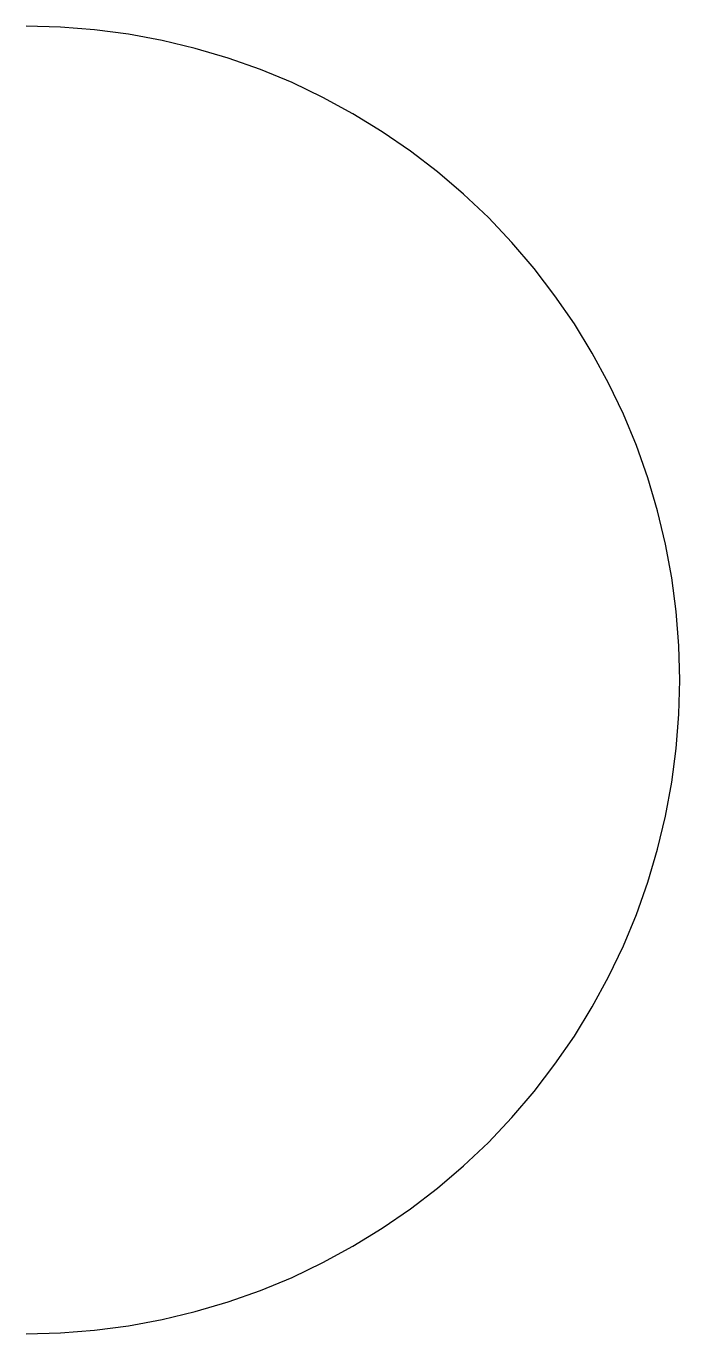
# Model space of a CAD drawing. Header units: metres. Extents: x 0 to 0.5, y 0 to 1.
import ezdxf

# ---------------------------------------------------------------- set-up
doc = ezdxf.new("R2010")
doc.units = ezdxf.units.M

# ---------------------------------------------------------------- blocks, each defined once
blk = doc.blocks.new('HV1')
at = {"layer": 'EQP', "color": 3, "linetype": 'Continuous'}
blk.add_lwpolyline([(0, 0), (0.0262, 0.0007), (0.0523, 0.0027), (0.0782, 0.0062), (0.104, 0.0109), (0.1294, 0.017), (0.1545, 0.0245), (0.1792, 0.0332), (0.2034, 0.0432), (0.227, 0.0545), (0.25, 0.067), (0.2723, 0.0807), (0.2939, 0.0955), (0.3147, 0.1114), (0.3346, 0.1284), (0.3536, 0.1464), (0.3716, 0.1654), (0.3886, 0.1853), (0.4045, 0.2061), (0.4193, 0.2277), (0.433, 0.25), (0.4455, 0.273), (0.4568, 0.2966), (0.4668, 0.3208), (0.4755, 0.3455), (0.483, 0.3706), (0.4891, 0.396), (0.4938, 0.4218), (0.4973, 0.4477), (0.4993, 0.4738), (0.5, 0.5), (0.4993, 0.5262), (0.4973, 0.5523), (0.4938, 0.5782), (0.4891, 0.604), (0.483, 0.6294), (0.4755, 0.6545), (0.4668, 0.6792), (0.4568, 0.7034), (0.4455, 0.727), (0.433, 0.75), (0.4193, 0.7723), (0.4045, 0.7939), (0.3886, 0.8147), (0.3716, 0.8346), (0.3536, 0.8536), (0.3346, 0.8716), (0.3147, 0.8886), (0.2939, 0.9045), (0.2723, 0.9193), (0.25, 0.933), (0.227, 0.9455), (0.2034, 0.9568), (0.1792, 0.9668), (0.1545, 0.9755), (0.1294, 0.983), (0.104, 0.9891), (0.0782, 0.9938), (0.0523, 0.9973), (0.0262, 0.9993), (0, 1)], dxfattribs=at)

msp = doc.modelspace()

# ---------------------------------------------------------------- block references
msp.add_blockref('HV1', (0, 0))

doc.saveas('drawing.dxf')
